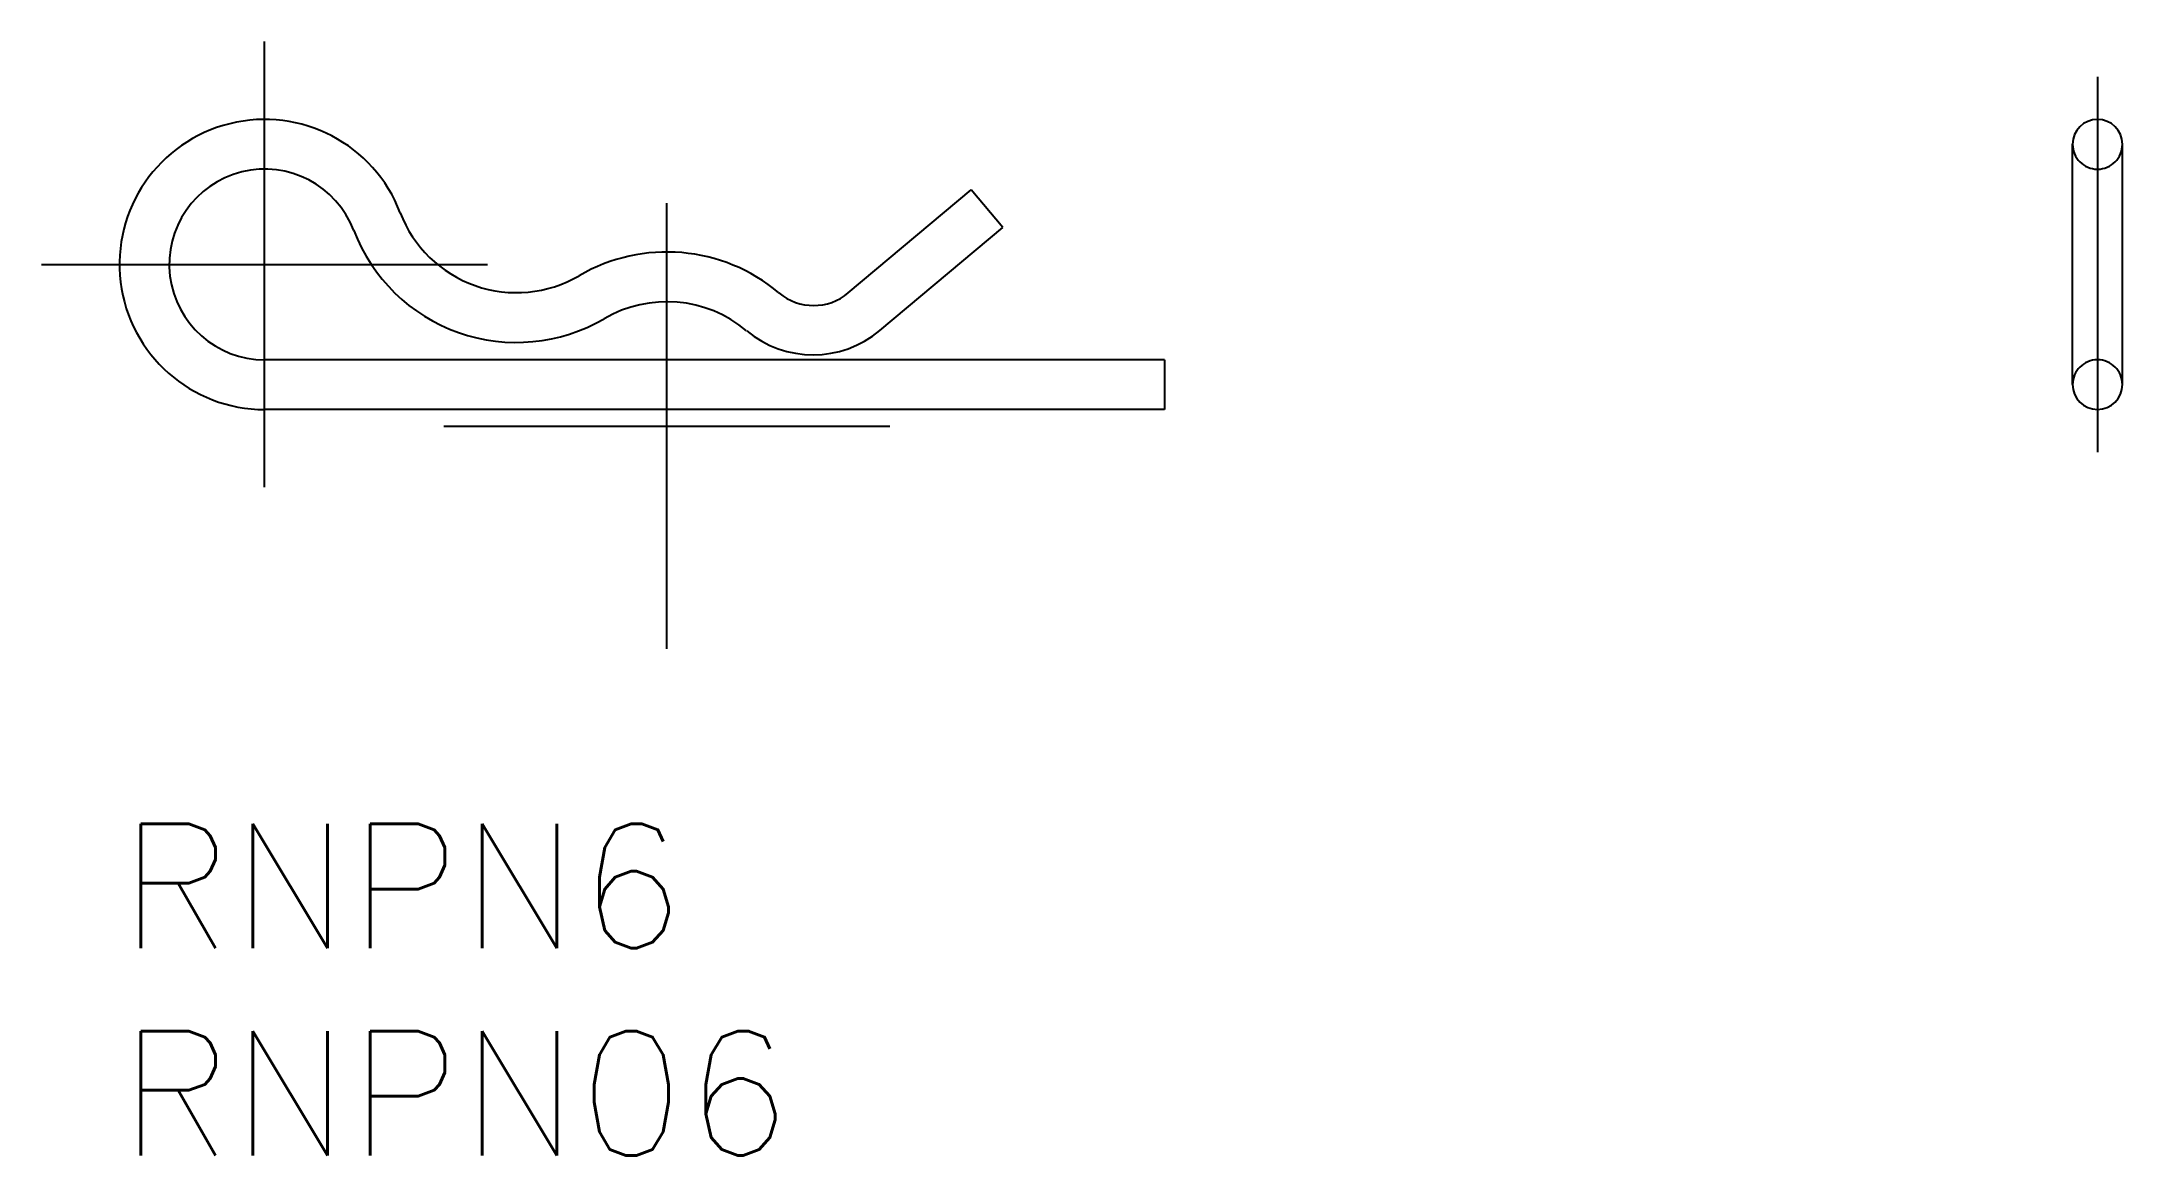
# Model space of a CAD drawing. Extents: x -1.9 to 48.3, y -8 to 18.9.
import ezdxf

# ---------------------------------------------------------------- set-up
doc = ezdxf.new("R2010")
doc.units = 0
doc.header["$LTSCALE"] = 0.5
doc.linetypes.add('CENTER', pattern=[50.8, 31.75, -6.35, 6.35, -6.35])
doc.linetypes.add('DASHED', pattern=[19.05, 12.7, -6.35])
for name, color, linetype in [('MSM_CENTER', 1, 'CENTER'), ('MSM_CONTINUOUS', 7, 'CONTINUOUS'), ('MSM_DASHED', 4, 'DASHED'), ('MSM_PART_NUMBER', 7, 'CONTINUOUS')]:
    doc.layers.add(name, color=color, linetype=linetype)
doc.styles.get("Standard").update_dxf_attribs({"font": 'txt.shx', "height": 3, "bigfont": 'bigfont.shx'})

msp = doc.modelspace()

# ---------------------------------------------------------------- linework, layer by layer
at = {"layer": 'MSM_CENTER'}
for p, q in [((3.5, 8.122), (3.5, 18.878)), ((47.7, 18.031), (47.7, 8.969)), ((13.2, 4.222), (13.2, 14.978)), ((-1.878, 13.5), (8.878, 13.5)), ((7.822, 9.6), (18.578, 9.6))]:
    msp.add_line(p, q, dxfattribs=at)
at = {"layer": 'MSM_CONTINUOUS'}
for p, q in [((47.1, 10.6), (47.1, 16.4)), ((48.3, 10.6), (48.3, 16.4)), ((17.575, 12.814), (20.539, 15.3)), ((21.3, 14.393), (20.539, 15.3)), ((18.335, 11.905), (21.3, 14.393)), ((25.2, 11.2), (3.497, 11.2)), ((25.2, 11.2), (25.2, 10)), ((25.2, 10), (3.497, 10))]:
    msp.add_line(p, q, dxfattribs=at)
for centre, radius, start, end in [((3.5, 13.5), 3.5, 20.8926, 270), ((47.7, 16.4), 0.6, 0, 180), ((3.5, 13.5), 2.3, 20.8926, 270), ((9.572, 15.819), 3, 200.8906, 300.2832), ((9.572, 15.819), 4.2, 200.8979, 300.2739), ((13.2, 9.6), 4.2, 49.9382, 120.2753), ((13.2, 9.6), 3, 50.1037, 120.2753), ((16.74, 13.809), 1.3, 229.9382, 310), ((16.728, 13.82), 2.5, 230.1037, 310), ((47.7, 10.6), 0.6, 180, 0)]:
    msp.add_arc(centre, radius, start, end, dxfattribs=at)
at = {"layer": 'MSM_DASHED'}
for centre, start, end in [((47.7, 16.4), 180, 0), ((47.7, 10.6), 0, 180)]:
    msp.add_arc(centre, 0.6, start, end, dxfattribs=at)

# ---------------------------------------------------------------- texts
at = {"layer": 'MSM_PART_NUMBER'}
for s, p in [('RNPN6', (0, -3)), ('RNPN06', (0, -8))]:
    msp.add_text(s, height=3, dxfattribs=at).set_placement(p)

doc.saveas('drawing.dxf')
